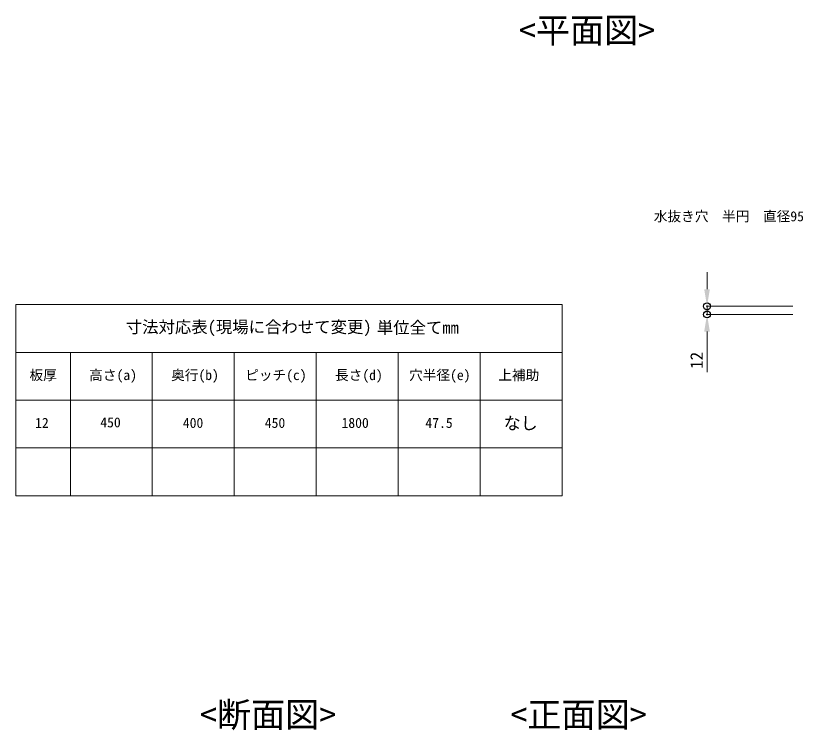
# Model space of a CAD drawing. Units: millimetres, scale not verified. Extents: x -1701 to 1700, y -915 to 1201.
# Drawn here: x -1614 to -459, y 154 to 1201 of the extents above; entities that cross this region are included whole.
import ezdxf
from ezdxf.enums import TextEntityAlignment as Align

# ---------------------------------------------------------------- set-up
doc = ezdxf.new("R2010")
doc.units = ezdxf.units.MM
doc.header["$LTSCALE"] = 20
doc.header["$PDMODE"] = 32
doc.header["$PDSIZE"] = 10
doc.linetypes.add('USER2', pattern=[9.525, 6.35, -3.175])
for name, color, linetype, lineweight in [('0-0_0', 7, 'Continuous', 18), ('0-6_陦_譫_邱__', 7, 'Continuous', 18), ('0-9_蟇_豕慕___', 7, 'USER2', 18), ('1-1__0-2_螟門__邱__', 7, 'Continuous', 18), ('1-5__0-8_譁�蘋_____', 7, 'Continuous', 18), ('1-B__1-b__1-b__1-b__1-b__1-b__1-b__1-b__1-b__1-b__1-b__1-b__1-b__1-0__0-2_螟門__邱___50__0_0___71_______0___42__1_0____3__txt____4__bigfont_shx____0__ENDTAB____0__EOF__', 7, 'Continuous', 18)]:
    doc.layers.add(name, color=color, linetype=linetype, lineweight=lineweight)
for name, color, linetype in [('1-6__0-8_譁�蘋__蜿_', 7, 'Continuous'), ('1-7__0-8_譁�蘋__5', 7, 'Continuous'), ('1-8__0-8_譁�蘋__媽25', 7, 'Continuous'), ('1-C__1-c__1-c__1-c__1-c__1-c__1-c__1-c__1-c__1-c__1-c__1-c__1-c__1-2__0-5_Defpoints', 7, 'Continuous')]:
    doc.layers.add(name, color=color, linetype=linetype)
doc.styles.add('ＭＳ ゴシック', font='')
doc.styles.get('ＭＳ ゴシック').set_extended_font_data('MS Gothic')

# ---------------------------------------------------------------- blocks, each defined once
blk = doc.blocks.new('_D25')
at = {"layer": '1-1__0-2_螟門__邱__'}
for p, q in [((5445.19, 6393.55), (5445.19, 6456.05)), ((5443.62, 6331.05), (5442.06, 6331.05)), ((5445.19, 6331.05), (5445.19, 6301.05)), ((5445.19, 6238.55), (5445.19, 6089.92))]:
    blk.add_line(p, q, dxfattribs=at)
for points in [[(5434.77, 6393.55), (5455.6, 6393.55), (5445.19, 6331.05)], [(5434.77, 6238.55), (5455.6, 6238.55), (5445.19, 6301.05)]]:
    blk.add_solid(points, dxfattribs=at)
at = {"layer": '1-B__1-b__1-b__1-b__1-b__1-b__1-b__1-b__1-b__1-b__1-b__1-b__1-b__1-0__0-2_螟門__邱___50__0_0___71_______0___42__1_0____3__txt____4__bigfont_shx____0__ENDTAB____0__EOF__'}
blk.add_line((5443.62, 6301.05), (5442.06, 6301.05), dxfattribs=at)
at = {"layer": '1-C__1-c__1-c__1-c__1-c__1-c__1-c__1-c__1-c__1-c__1-c__1-c__1-c__1-2__0-5_Defpoints'}
for p in [(5445.19, 6331.05), (5445.19, 6301.05)]:
    blk.add_point(p, dxfattribs=at)
at = {"layer": '1-1__0-2_螟門__邱__', "style": 'ＭＳ ゴシック'}
blk.add_text('12', height=45.82, rotation=90, dxfattribs=at).set_placement((5443.5, 6101.73), align=Align.BOTTOM_LEFT)

msp = doc.modelspace()

# ---------------------------------------------------------------- linework, layer by layer
at = {"layer": '0-6_陦_譫_邱__'}
for points in [[(-1613.98, 777.61), (-813.98, 777.61), (-813.98, 497.61), (-1613.98, 497.61)], [(-1613.98, 777.61), (-813.98, 777.61), (-813.98, 707.61), (-1613.98, 707.61)], [(-1613.98, 707.61), (-1533.98, 707.61), (-1533.98, 497.61), (-1613.98, 497.61)], [(-1613.98, 707.61), (-813.98, 707.61), (-813.98, 637.61), (-1613.98, 637.61)], [(-1533.98, 707.61), (-1413.98, 707.61), (-1413.98, 497.61), (-1533.98, 497.61)], [(-1413.98, 707.61), (-1293.98, 707.61), (-1293.98, 497.61), (-1413.98, 497.61)], [(-1293.98, 707.61), (-1173.98, 707.61), (-1173.98, 497.61), (-1293.98, 497.61)], [(-1173.98, 707.61), (-1053.98, 707.61), (-1053.98, 497.61), (-1173.98, 497.61)], [(-1053.98, 707.61), (-933.98, 707.61), (-933.98, 497.61), (-1053.98, 497.61)], [(-1533.98, 637.61), (-813.98, 637.61), (-813.98, 567.61), (-1533.98, 567.61)]]:
    msp.add_lwpolyline(points, close=True, dxfattribs=at)
at = {"layer": '0-9_蟇_豕慕___'}
for p, q in [((-602.85, 775.13), (-397.34, 775.13)), ((-602.85, 763.13), (-397.34, 763.13))]:
    msp.add_line(p, q, dxfattribs=at)
at = {"layer": '1-5__0-8_譁�蘋_____'}
msp.add_line((-1533.98, 567.61), (-1613.98, 567.61), dxfattribs=at)

# ---------------------------------------------------------------- block references
at = {"layer": '1-1__0-2_螟門__邱__', "xscale": 0.4, "yscale": 0.4}
msp.add_blockref('_D25', (-2779.67, -1757.29), dxfattribs=at)

# ---------------------------------------------------------------- texts
at = {"layer": '0-0_0', "style": 'ＭＳ ゴシック'}
for s, height, p in [('<平面図>', 36.66, (-877.27, 1149.92)), ('水抜き穴\u3000半円\u3000直径95', 14.66, (-679.56, 895.15)), ('寸法対応表(現場に合わせて変更)', 17.6, (-1452.96, 730.75)), ('単位全てmm', 17.6, (-1085.21, 729.82)), ('板厚', 14.66, (-1593.85, 662.61)), ('高さ(a)', 14.66, (-1506.4, 662.61)), ('奥行(b)', 14.66, (-1386.4, 662.61)), ('ピッチ(c)', 14.66, (-1277.93, 662.61)), ('長さ(d)', 14.66, (-1146.4, 662.61)), ('穴半径(e)', 14.66, (-1037.93, 662.61)), ('上補助', 14.66, (-907.32, 662.61)), ('なし', 18.33, (-899.51, 589.19)), ('<断面図>', 36.66, (-1344.42, 147.63)), ('<正面図>', 36.66, (-889.7, 147.63))]:
    msp.add_text(s, height=height, dxfattribs=at).set_placement(p, align=Align.BOTTOM_LEFT)
at = {"layer": '1-6__0-8_譁�蘋__蜿_', "style": 'ＭＳ ゴシック'}
for s, p in [('450', (-1490.17, 593.34)), ('12', (-1585.67, 592.61)), ('47.5', (-1014.03, 592.61))]:
    msp.add_text(s, height=14.66, dxfattribs=at).set_placement(p, align=Align.BOTTOM_LEFT)
at = {"layer": '1-7__0-8_譁�蘋__5', "style": 'ＭＳ ゴシック'}
for s, p in [('400', (-1369.27, 592.61)), ('1800', (-1136.89, 592.61))]:
    msp.add_text(s, height=14.66, dxfattribs=at).set_placement(p, align=Align.BOTTOM_LEFT)
at = {"layer": '1-8__0-8_譁�蘋__媽25', "style": 'ＭＳ ゴシック'}
msp.add_text('450', height=14.66, dxfattribs=at).set_placement((-1249.27, 592.61), align=Align.BOTTOM_LEFT)

doc.saveas('drawing.dxf')
